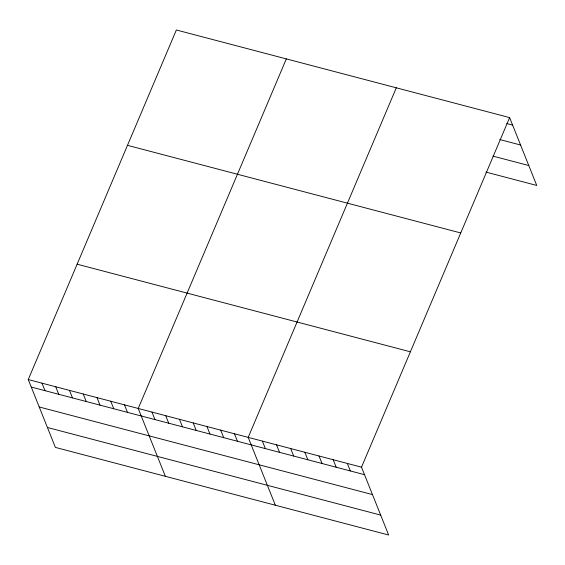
<?xml version="1.0" encoding="UTF-8"?>
<svg xmlns="http://www.w3.org/2000/svg" width="565" height="565" viewBox="0 0 565 565"><rect width="100%" height="100%" fill="white"/><g stroke="black" fill="none" stroke-linecap="round" stroke-linejoin="round"><path stroke-width="0.85" d="M509.616 117.598L361.508 467.17L388.642 535.013L55.384 447.402L28.25 379.553L176.358 29.987L509.616 117.598L536.75 185.447L485.928 172.085M286.328 58.894L138.227 408.467L165.361 476.316M396.305 87.808L248.197 437.381L275.339 505.223M506.784 123.573L512.617 125.105M499.75 139.541L520.577 145.021M492.963 156.117L528.784 165.531M127.478 145.339L460.736 232.957M77.123 264.194L410.381 351.811M28.25 379.553L361.508 467.17M31.252 387.06L364.51 474.678M39.218 406.97L372.476 494.587M47.425 427.486L380.683 515.103M347.348 463.448L350.349 470.949M333.18 459.719L336.182 467.227M319.02 455.997L322.022 463.505M304.853 452.275L307.854 459.783M290.693 448.554L293.694 456.054M276.525 444.825L279.527 452.332M262.365 441.103L265.366 448.61M234.454 433.765L237.455 441.272M220.71 430.149L223.712 437.656M206.96 426.54L209.961 434.04M193.216 422.924L196.217 430.431M179.465 419.308L182.467 426.815M165.722 415.692L168.723 423.199M151.971 412.083L154.972 419.583M124.477 404.851L127.478 412.358M110.733 401.242L113.734 408.742M96.982 397.626L99.984 405.133M83.239 394.01L86.24 401.517M69.488 390.394L72.49 397.901M55.744 386.785L58.746 394.285M41.994 383.169L45.002 390.676"/></g></svg>
